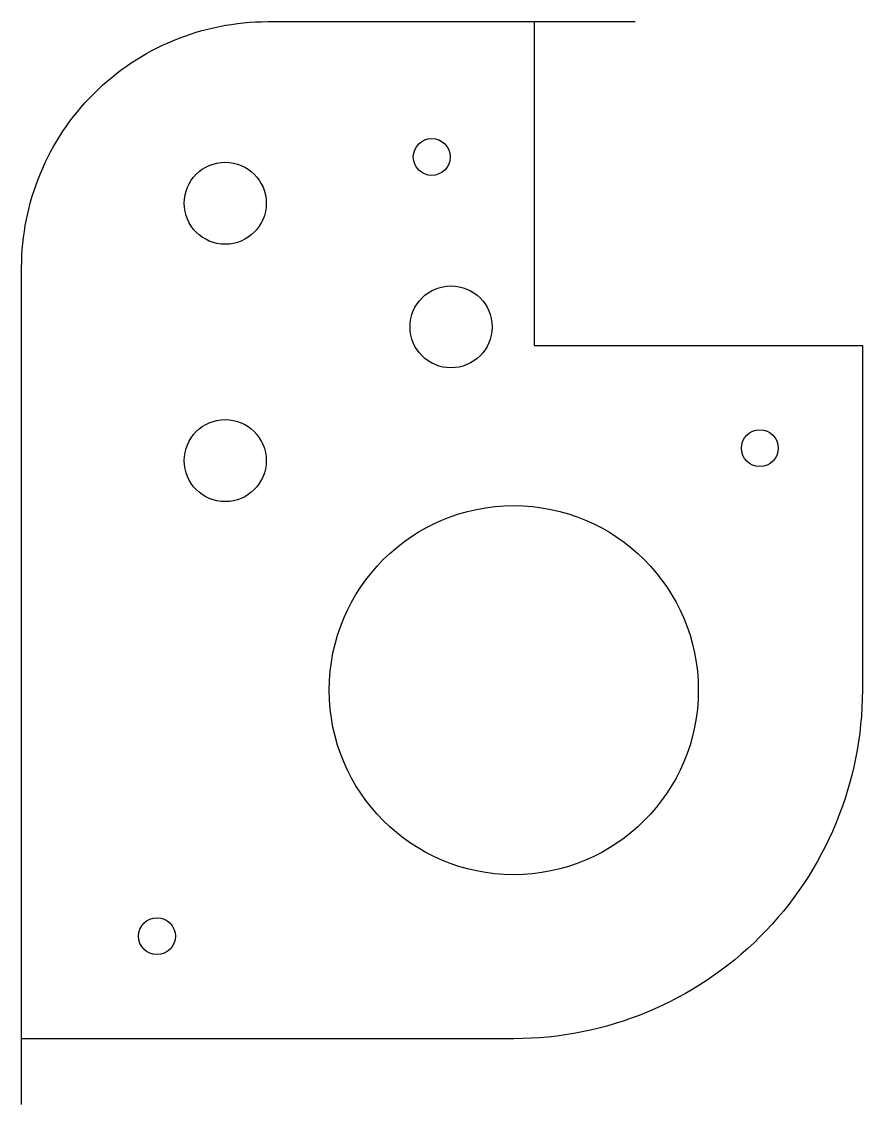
# Model space of a CAD drawing. Extents: x 0 to 102, y 0 to 132.
import ezdxf

# ---------------------------------------------------------------- set-up
doc = ezdxf.new("R2010")
doc.units = 0
doc.layers.get('0').update_dxf_attribs({"linetype": 'CONTINUOUS'})

msp = doc.modelspace()

# ---------------------------------------------------------------- linework, layer by layer
msp.add_lwpolyline([(102.5, 92.5), (102.5, 50.5, -0.414214), (60, 8), (0, 8), (0, 102, -0.414214), (30, 132), (62.5, 132), (62.5, 92.5)], format="xyb", close=True)
msp.add_lwpolyline([(0, 0), (0, 102, -0.414214), (30, 132), (74.8, 132)], format="xyb")
for centre, radius in [((50, 115.5), 2.25), ((24.82, 109.86), 5), ((52.35, 94.79), 5), ((24.82, 78.48), 5), ((90, 80), 2.25), ((60, 50.5), 22.5), ((16.5, 20.5), 2.25)]:
    msp.add_circle(centre, radius)

doc.saveas('drawing.dxf')
